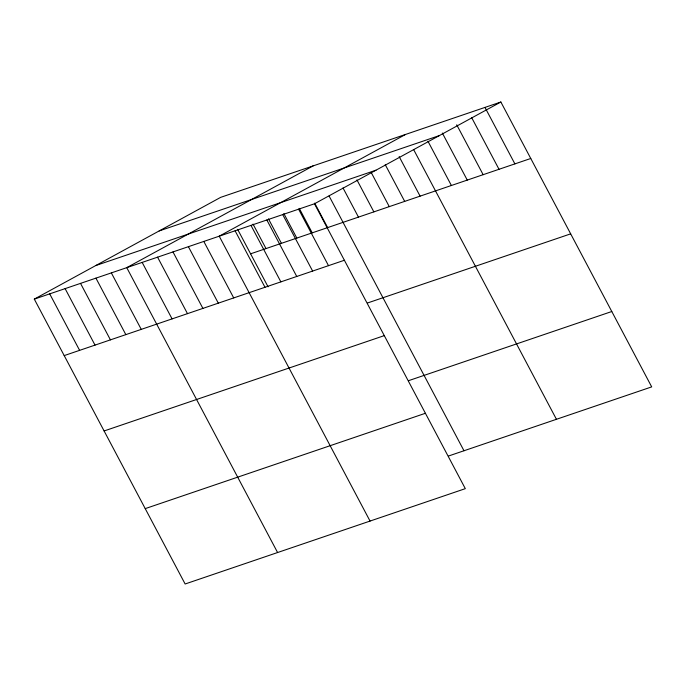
<?xml version="1.0" encoding="UTF-8"?>
<svg xmlns="http://www.w3.org/2000/svg" width="686" height="686" viewBox="0 0 686 686"><rect width="100%" height="100%" fill="white"/><g stroke="black" fill="none" stroke-linecap="round" stroke-linejoin="round"><path stroke-width="1.03" d="M34.3 299.113L314.48 203.776L465.314 488.655L185.134 583.992L34.3 299.113L220.686 197.345L500.866 102.008L651.7 386.887L448.575 456.001M313.15 165.883L126.756 267.651L277.59 552.53M405.606 134.422L219.22 236.19L370.054 521.068M314.48 203.776L500.866 102.008M159.178 230.933L439.357 135.588M95.808 265.533L375.988 170.197M250.596 253.82L530.767 158.483M64.201 355.597L344.381 260.26M367.55 302.98L570.675 233.857M104.109 430.962L384.289 335.625M408.667 380.636L611.792 311.513M145.226 508.626L425.406 413.281M484.985 107.41L514.894 163.885M471.608 117.52L499.014 169.288M456.722 124.801L483.141 174.69M442.341 133.033L467.26 180.092M427.961 141.256L451.388 185.494M413.581 149.479L556.44 419.3M399.166 156.605L420.098 196.145M385.249 164.674L404.689 201.384M371.34 172.743L389.279 206.632M356.926 179.869L373.87 211.871M343.009 187.938L358.461 217.119M329.091 196.007L463.985 450.762M314.685 203.133L327.642 227.606M299.276 208.373L312.233 232.846M298.599 209.179L328.5 265.662M283.867 213.62L296.824 238.093M282.726 214.581L312.627 271.064M268.458 218.86L281.414 243.333M266.845 219.983L296.746 276.467M253.04 224.108L266.005 248.581M250.973 225.385L280.874 281.869M237.63 229.347L268.055 286.799M235.092 230.788L264.993 287.271M203.811 241.438L233.712 297.913M188.401 246.677L218.302 303.161M172.983 251.925L202.893 308.4M157.574 257.164L187.484 313.648M142.165 262.412L172.075 318.887M111.346 272.899L141.256 329.374M95.937 278.139L125.838 334.622M80.528 283.387L110.429 339.862M65.119 288.626L95.02 345.109M49.709 293.874L79.61 350.349"/></g></svg>
